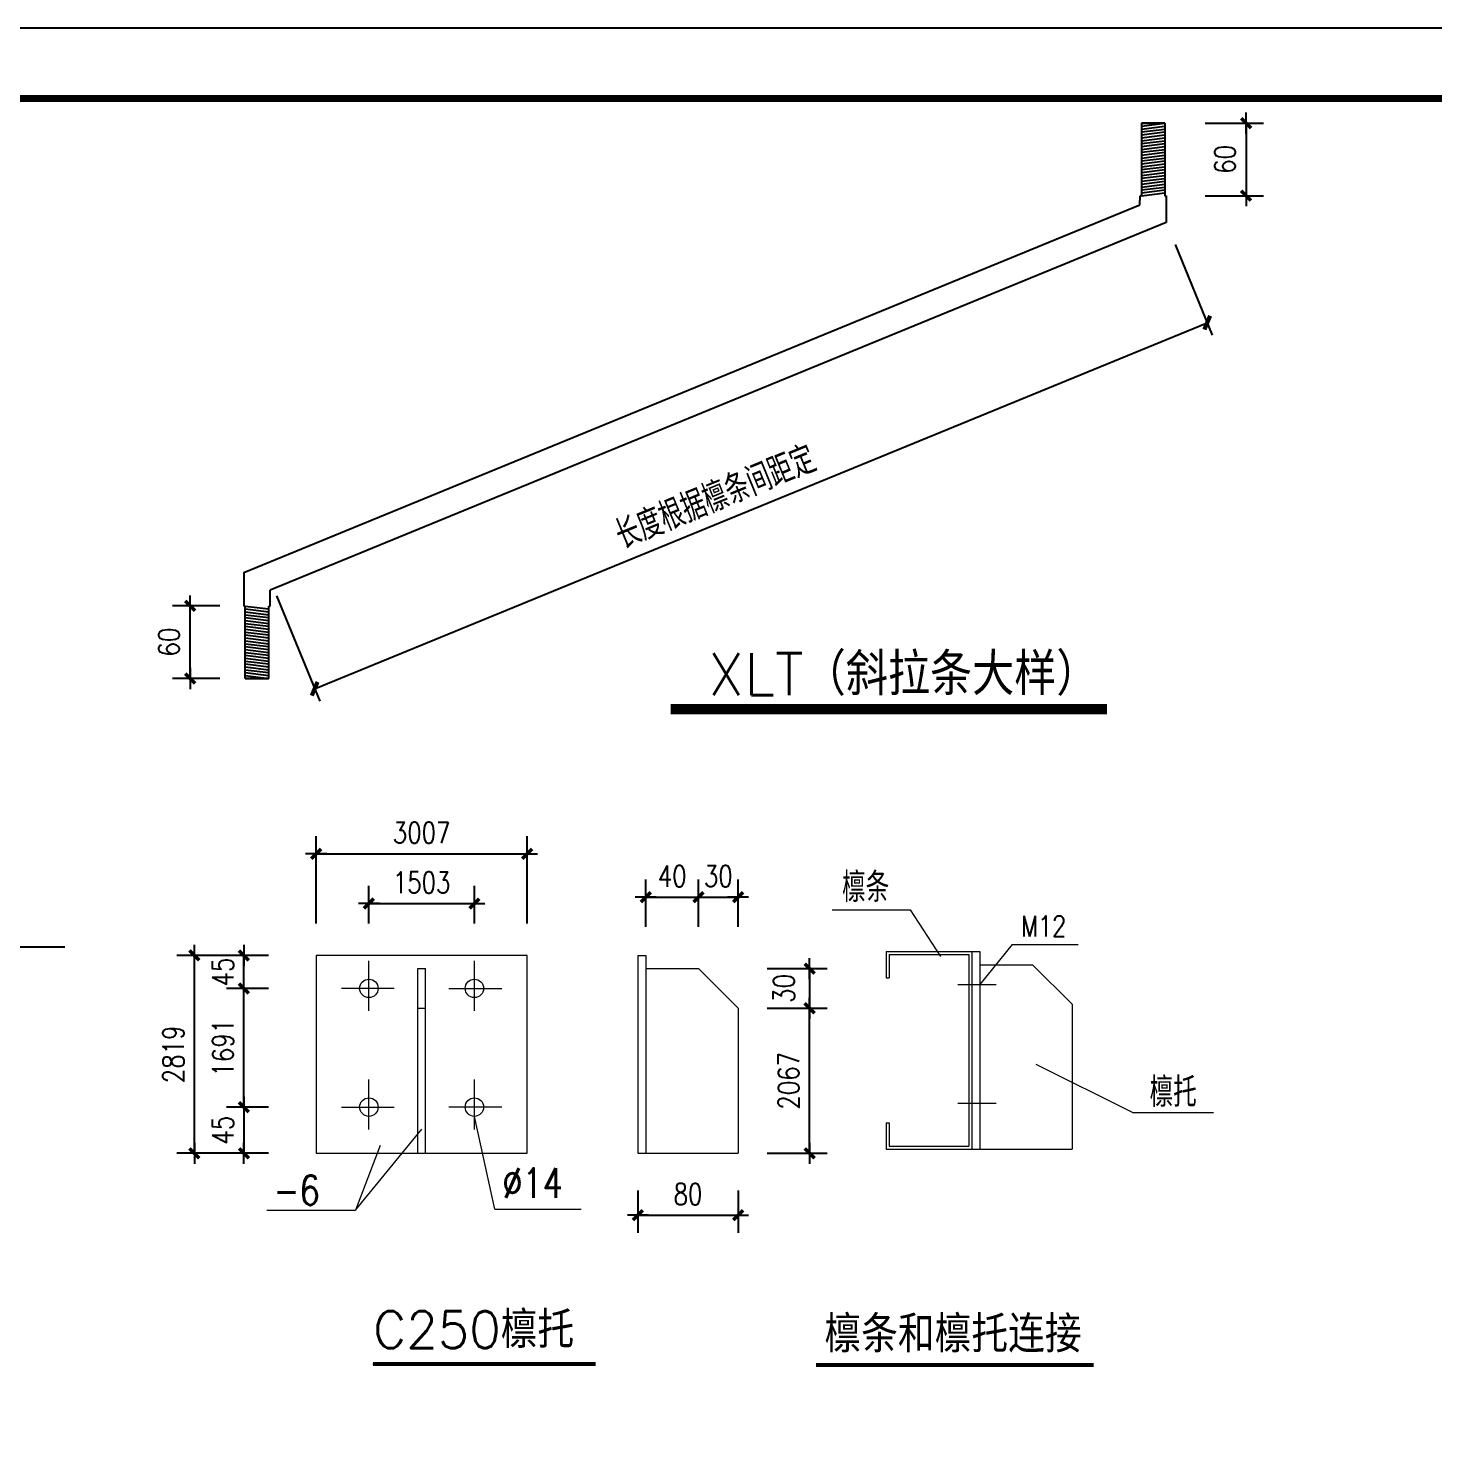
# Model space of a CAD drawing. Extents: x 37237700 to 37865026, y 138877 to 347670.
# Drawn here: x 37813690 to 37833723, y 188976 to 209089 of the extents above; entities that cross this region are included whole.
import ezdxf

# ---------------------------------------------------------------- set-up
doc = ezdxf.new("R2010")
doc.units = 0
doc.header["$LTSCALE"] = 1000
doc.header["$MEASUREMENT"] = 0
doc.linetypes.add('CENTER', pattern=[2, 1.25, -0.25, 0.25, -0.25])
doc.layers.get('0').update_dxf_attribs({"linetype": 'CONTINUOUS'})
doc.layers.get('DEFPOINTS').update_dxf_attribs({"linetype": 'CONTINUOUS'})
for name, color, linetype in [('DIANH', 6, 'CENTER'), ('GREEN', 3, 'CONTINUOUS'), ('PUB_DIM', 3, 'CONTINUOUS'), ('PUB_TITLE', 4, 'CONTINUOUS'), ('RED', 1, 'CONTINUOUS'), ('YELLOW', 2, 'CONTINUOUS'), ('标注', 4, 'CONTINUOUS')]:
    doc.layers.add(name, color=color, linetype=linetype)
doc.styles.add('DIM_FONT', font='SIMPLEX.shx', dxfattribs={"width": 0.8})
doc.styles.add('DIM_FONT_T3', font='SIMPLEX.shx', dxfattribs={"width": 0.8})
doc.styles.add('中西', font='romans.shx', dxfattribs={"width": 0.8, "height": 350, "bigfont": 'hztxt.shx'})
doc.dimstyles.new('DIMN', dxfattribs={"dimtxt": 300, "dimasz": 1, "dimexe": 250, "dimexo": 300, "dimgap": 150, "dimtad": 1, "dimdec": 0, "dimzin": 0, "dimdsep": 46, "dimtxsty": 'DIM_FONT', "dimblk": '_DIMX', "dimcen": 0.09, "dimclrt": 7, "dimadec": 0, "dimazin": 0, "dimtfac": 1, "dimtdec": 0, "dimtix": 1, "dimtmove": 2, "dimatfit": 3, "dimldrblk": '_DIMX', "dimfxl": 1, "dimtolj": 1, "dimtzin": 0, "dimarcsym": 0})
doc.dimstyles.new('DIMN$TCH&&100', dxfattribs={"dimtxt": 300, "dimasz": 1, "dimexe": 250, "dimexo": 300, "dimgap": 150, "dimtad": 1, "dimdec": 0, "dimzin": 0, "dimdsep": 46, "dimtxsty": 'DIM_FONT_T3', "dimblk": '_DIMX', "dimcen": 0.09, "dimclrt": 7, "dimadec": 0, "dimazin": 0, "dimtfac": 1, "dimtdec": 0, "dimtix": 1, "dimtmove": 2, "dimatfit": 3, "dimldrblk": '_DIMX', "dimfxl": 1, "dimtolj": 1, "dimtzin": 0, "dimarcsym": 0})

# ---------------------------------------------------------------- blocks, each defined once
blk = doc.blocks.new('_DIMX')
blk.add_line((-150, 0), (150, 0))
at = {"const_width": 50}
blk.add_lwpolyline([(-70, -70), (70, 70)], dxfattribs=at)
blk = doc.blocks.new('*D49')
at = {"layer": 'DEFPOINTS', "color": 0}
for p in [(37830164, 207736), (37830164, 206702), (37831048, 206702)]:
    blk.add_point(p, dxfattribs=at)
at = {"layer": 'PUB_DIM', "color": 0, "lineweight": -2}
for p, q in [((37830464, 207736), (37831298, 207736)), ((37831048, 207735), (37831048, 206703)), ((37830464, 206702), (37831298, 206702))]:
    blk.add_line(p, q, dxfattribs=at)
for p, rotation in [((37831048, 207736), 90), ((37831048, 206702), 270)]:
    blk.add_blockref('_DIMX', p, dxfattribs=dict(at, rotation=rotation))
at = {"layer": 'PUB_DIM', "color": 7, "insert": (37830748, 207219), "char_height": 300, "attachment_point": 5, "rotation": 90, "style": 'DIM_FONT'}
blk.add_mtext('\\A1;60', dxfattribs=at)
blk = doc.blocks.new('*D50')
at = {"layer": 'DEFPOINTS', "color": 0}
for p in [(37816764, 195877), (37817416, 195877), (37817416, 195407)]:
    blk.add_point(p, dxfattribs=at)
at = {"layer": 'PUB_DIM', "color": 0, "lineweight": -2}
for p, q in [((37817116, 195877), (37816514, 195877)), ((37816764, 195878), (37816764, 195879)), ((37816764, 195407), (37816764, 195877)), ((37817116, 195407), (37816514, 195407)), ((37816764, 195406), (37816764, 195405))]:
    blk.add_line(p, q, dxfattribs=at)
for p, rotation in [((37816764, 195877), 270), ((37816764, 195407), 90)]:
    blk.add_blockref('_DIMX', p, dxfattribs=dict(at, rotation=rotation))
at = {"layer": 'PUB_DIM', "color": 7, "insert": (37816464, 195642), "char_height": 300, "attachment_point": 5, "rotation": 90, "style": 'DIM_FONT'}
blk.add_mtext('\\A1;45', dxfattribs=at)
blk = doc.blocks.new('_ArchTick')
at = {"color": 0, "linetype": 'ByBlock', "const_width": 0.4}
blk.add_lwpolyline([(-0.5, -0.5), (0.5, 0.5)], dxfattribs=at)
blk = doc.blocks.new('*D51')
at = {"layer": 'DEFPOINTS', "color": 0}
for p in [(37815998, 200858), (37816722, 200858), (37816722, 199823)]:
    blk.add_point(p, dxfattribs=at)
at = {"layer": 'PUB_DIM', "color": 0, "lineweight": -2}
for p, q in [((37816422, 200858), (37815748, 200858)), ((37815998, 199824), (37815998, 200857)), ((37816422, 199823), (37815748, 199823))]:
    blk.add_line(p, q, dxfattribs=at)
for p, rotation in [((37815998, 200858), 90), ((37815998, 199823), 270)]:
    blk.add_blockref('_DIMX', p, dxfattribs=dict(at, rotation=rotation))
at = {"layer": 'PUB_DIM', "color": 7, "insert": (37815698, 200341), "char_height": 300, "attachment_point": 5, "rotation": 90, "style": 'DIM_FONT'}
blk.add_mtext('\\A1;60', dxfattribs=at)
blk = doc.blocks.new('*D52')
at = {"layer": 'DEFPOINTS', "color": 0}
for p in [(37817416, 193716), (37816764, 193058), (37817416, 193058)]:
    blk.add_point(p, dxfattribs=at)
at = {"layer": 'PUB_DIM', "color": 0, "lineweight": -2}
for p, q in [((37817116, 193716), (37816514, 193716)), ((37816764, 193717), (37816764, 193718)), ((37816764, 193716), (37816764, 193058)), ((37817116, 193058), (37816514, 193058)), ((37816764, 193057), (37816764, 193056))]:
    blk.add_line(p, q, dxfattribs=at)
for p, rotation in [((37816764, 193716), 270), ((37816764, 193058), 90)]:
    blk.add_blockref('_DIMX', p, dxfattribs=dict(at, rotation=rotation))
at = {"layer": 'PUB_DIM', "color": 7, "insert": (37816464, 193387), "char_height": 300, "attachment_point": 5, "rotation": 90, "style": 'DIM_FONT'}
blk.add_mtext('\\A1;45', dxfattribs=at)
blk = doc.blocks.new('*D54')
at = {"layer": 'DEFPOINTS', "color": 0}
for p in [(37823808, 196707), (37823244, 195986), (37823808, 195986)]:
    blk.add_point(p, dxfattribs=at)
at = {"layer": 'PUB_DIM', "color": 0, "lineweight": -2}
for p, q in [((37823244, 196286), (37823244, 196957)), ((37823808, 196286), (37823808, 196957)), ((37823243, 196707), (37823242, 196707)), ((37823244, 196707), (37823808, 196707)), ((37823809, 196707), (37823810, 196707))]:
    blk.add_line(p, q, dxfattribs=at)
blk.add_blockref('_DIMX', (37823244, 196707), dxfattribs=at)
at = {"layer": 'PUB_DIM', "color": 0, "lineweight": -2, "rotation": 180}
blk.add_blockref('_DIMX', (37823808, 196707), dxfattribs=at)
at = {"layer": 'PUB_DIM', "color": 7, "insert": (37823526, 197007), "char_height": 300, "attachment_point": 5, "style": 'DIM_FONT'}
blk.add_mtext('\\A1;30', dxfattribs=at)
blk = doc.blocks.new('*D55')
at = {"layer": 'DEFPOINTS', "color": 0}
for p in [(37823924, 195689), (37823924, 195125), (37824827, 195125)]:
    blk.add_point(p, dxfattribs=at)
at = {"layer": 'PUB_DIM', "color": 0, "lineweight": -2}
for p, q in [((37824224, 195689), (37825077, 195689)), ((37824827, 195688), (37824827, 195126)), ((37824224, 195125), (37825077, 195125))]:
    blk.add_line(p, q, dxfattribs=at)
for p, rotation in [((37824827, 195689), 90), ((37824827, 195125), 270)]:
    blk.add_blockref('_DIMX', p, dxfattribs=dict(at, rotation=rotation))
at = {"layer": 'PUB_DIM', "color": 7, "insert": (37824460, 195407), "char_height": 300, "attachment_point": 5, "rotation": 90, "style": 'DIM_FONT'}
blk.add_mtext('\\A1;30', dxfattribs=at)

msp = doc.modelspace()

# ---------------------------------------------------------------- linework, layer by layer
at = {"layer": 'DIANH', "lineweight": 15}
for p, q in [((37818545.6, 195086.3), (37818545.6, 195802.3)), ((37820049.1, 195086.3), (37820049.1, 195802.3)), ((37818908, 195407.3), (37818156.3, 195407.3)), ((37819686.6, 195407.3), (37820438.4, 195407.3)), ((37826939.1, 195463.8), (37827486.7, 195463.8)), ((37818545.6, 193394.9), (37818545.6, 194110.9)), ((37820049.1, 193394.9), (37820049.1, 194110.9)), ((37818156.3, 193716), (37818908, 193716)), ((37820438.4, 193716), (37819686.6, 193716)), ((37826939.1, 193772.4), (37827486.7, 193772.4))]:
    msp.add_line(p, q, dxfattribs=at)
at = {"layer": 'GREEN', "lineweight": 15}
for p, q in [((37825147.4, 196527.5), (37826261.2, 196527.5)), ((37826261.2, 196527.5), (37826694, 195863)), ((37827715.8, 196035.3), (37827253, 195463.8)), ((37827715.8, 196035.3), (37828653.1, 196035.3)), ((37829428.8, 193637.9), (37828054.5, 194324.3)), ((37820339.7, 192263.5), (37820049.1, 193584.4)), ((37829428.8, 193637.9), (37830581.5, 193637.9)), ((37818353.6, 192248.4), (37819299.9, 193403.7)), ((37818706.2, 193169.1), (37818353.6, 192248.4)), ((37817092.9, 192248.4), (37818353.6, 192248.4)), ((37820339.7, 192263.5), (37821571.7, 192263.5))]:
    msp.add_line(p, q, dxfattribs=at)
at = {"layer": 'PUB_TITLE'}
msp.add_lwpolyline([(37790725.6, 167088.5), (37865025.6, 167088.5), (37865025.6, 209088.5), (37790725.6, 209088.5)], close=True, dxfattribs=at)
at = {"layer": 'PUB_TITLE', "const_width": 100}
msp.add_lwpolyline([(37793225.6, 168088.5), (37864025.6, 168088.5), (37864025.6, 208088.5), (37793225.6, 208088.5)], close=True, dxfattribs=at)
at = {"layer": 'RED'}
for p, q in [((37829555.8, 207736.3), (37829555.3, 206702.3)), ((37829555.7, 207610.2), (37829891.4, 207651.2)), ((37829555.7, 207568.9), (37829891.4, 207610)), ((37829555.7, 207527.6), (37829891.4, 207568.7)), ((37829891.4, 207736.2), (37829555.8, 207736.3)), ((37829555.8, 207736.3), (37829891.4, 207736.2)), ((37829555.8, 207692.7), (37829891.4, 207733.8)), ((37829555.8, 207651.4), (37829891.4, 207692.5)), ((37829891.4, 207736.2), (37829890.9, 206702.1)), ((37829555.6, 207403.8), (37829891.3, 207444.9)), ((37829555.6, 207362.6), (37829891.3, 207403.6)), ((37829555.6, 207362.6), (37829891.3, 207403.6)), ((37829555.6, 207321.3), (37829891.3, 207362.4)), ((37829555.7, 207486.4), (37829891.3, 207527.4)), ((37829555.7, 207445.1), (37829891.3, 207486.2)), ((37829555.5, 207238.8), (37829891.2, 207279.8)), ((37829555.5, 207197.5), (37829891.2, 207238.6)), ((37829555.5, 207156.2), (37829891.2, 207197.3)), ((37829555.5, 207115), (37829891.1, 207156)), ((37829555.6, 207280), (37829891.2, 207321.1)), ((37829555.4, 207032.4), (37829891.1, 207073.5)), ((37829555.4, 206991.2), (37829891.1, 207032.3)), ((37829555.4, 206949.9), (37829891.1, 206991)), ((37829555.5, 207073.7), (37829891.1, 207114.8)), ((37829555.3, 206826.1), (37829891, 206867.2)), ((37829555.3, 206784.8), (37829891, 206825.9)), ((37829555.3, 206743.6), (37829891, 206784.7)), ((37829555.4, 206908.6), (37829891, 206949.7)), ((37829555.4, 206867.4), (37829891, 206908.5)), ((37816762.1, 201333), (37829535.7, 206570.2)), ((37829535.7, 206570.2), (37829536.1, 206702.3)), ((37829555.3, 206702.3), (37829536.1, 206702.3)), ((37829555.3, 206702.3), (37829890.9, 206743.4)), ((37829890.9, 206702.1), (37829910.1, 206702.1)), ((37829910.1, 206702.1), (37829909.6, 206319.3)), ((37829909.6, 206319.3), (37817136.3, 201082.1)), ((37816762.1, 201333), (37816762.5, 200855.8)), ((37817136.5, 200855.9), (37817136.3, 201082.1)), ((37816781.7, 200855.8), (37816762.5, 200855.8)), ((37816781.7, 200855.8), (37817117.3, 200814.7)), ((37816782.2, 199821.7), (37816781.7, 200855.8)), ((37816781.7, 200814.5), (37817117.4, 200773.4)), ((37816781.7, 200773.2), (37817117.4, 200732.1)), ((37816781.7, 200732), (37817117.4, 200690.9)), ((37817117.8, 199821.9), (37817117.3, 200855.9)), ((37817117.3, 200855.9), (37817136.5, 200855.9)), ((37816781.8, 200690.7), (37817117.4, 200649.6)), ((37816781.8, 200649.4), (37817117.4, 200608.3)), ((37816781.8, 200608.2), (37817117.5, 200567.1)), ((37816781.8, 200566.9), (37817117.5, 200525.8)), ((37816781.8, 200525.6), (37817117.5, 200484.5)), ((37816781.9, 200484.4), (37817117.5, 200443.3)), ((37816781.9, 200443.1), (37817117.5, 200402)), ((37816781.9, 200401.8), (37817117.6, 200360.7)), ((37816781.9, 200360.6), (37817117.6, 200319.5)), ((37816781.9, 200319.3), (37817117.6, 200278.2)), ((37816782, 200278), (37817117.6, 200236.9)), ((37816782, 200236.8), (37817117.7, 200195.7)), ((37816782, 200195.5), (37817117.7, 200154.4)), ((37816782, 200195.5), (37817117.7, 200154.4)), ((37816782, 200154.2), (37817117.7, 200113.1)), ((37816782.1, 200113), (37817117.7, 200071.9)), ((37816782.1, 200071.7), (37817117.7, 200030.6)), ((37816782.1, 200030.4), (37817117.8, 199989.3)), ((37816782.1, 199989.2), (37817117.8, 199948.1)), ((37816782.1, 199947.9), (37817117.8, 199906.8)), ((37816782.2, 199906.6), (37817117.8, 199865.5)), ((37816782.2, 199865.4), (37817117.8, 199824.3)), ((37816782.2, 199821.7), (37817117.8, 199821.9)), ((37817117.8, 199821.9), (37816782.2, 199821.7))]:
    msp.add_line(p, q, dxfattribs=at)
at = {"layer": 'RED', "lineweight": 15}
for p, q in [((37822847.1, 199386.8), (37829064.9, 199386.8)), ((37825918.8, 195933.6), (37827140.3, 195933.6)), ((37825918.8, 195933.6), (37825918.8, 195557.7)), ((37827140.3, 195933.6), (37827253, 195933.6)), ((37827140.3, 195933.6), (37827140.3, 193114.7)), ((37827253, 195933.6), (37827253, 193114.7)), ((37820800.8, 195877.1), (37817793.9, 195877.1)), ((37817793.9, 195877.1), (37817793.9, 193058.2)), ((37820800.8, 193058.2), (37820800.8, 195877.1)), ((37822379.3, 195877.1), (37822492.1, 195877.1)), ((37822379.3, 195877.1), (37822379.3, 193058.2)), ((37822492.1, 195877.1), (37822492.1, 193058.2)), ((37825962, 195890.4), (37827097.1, 195890.4)), ((37825962, 195890.4), (37825962, 195557.7)), ((37827097.1, 195890.4), (37827097.1, 193157.9)), ((37827253, 195745.7), (37828004.7, 195745.7)), ((37828004.7, 195745.7), (37828568.5, 195181.9)), ((37819241, 195689.2), (37819353.7, 195689.2)), ((37819241, 193058.2), (37819241, 195689.2)), ((37819353.7, 193058.2), (37819353.7, 195689.2)), ((37822492.1, 195689.2), (37823243.8, 195689.2)), ((37823243.8, 195689.2), (37823807.5, 195125.4)), ((37825918.8, 195557.7), (37825962, 195557.7)), ((37819241, 195125.4), (37819353.7, 195125.4)), ((37823807.5, 195125.4), (37823807.5, 193058.2)), ((37828568.5, 195181.9), (37828568.5, 193114.7)), ((37825918.8, 193490.5), (37825962, 193490.5)), ((37825918.8, 193490.5), (37825918.8, 193114.7)), ((37825962, 193490.5), (37825962, 193157.9)), ((37825918.8, 193114.7), (37827140.3, 193114.7)), ((37825962, 193157.9), (37827097.1, 193157.9)), ((37827140.3, 193114.7), (37828568.5, 193114.7)), ((37817793.9, 193058.2), (37820800.8, 193058.2)), ((37822379.3, 193058.2), (37823807.5, 193058.2)), ((37818602.1, 190055), (37821777, 190055)), ((37824919.3, 190041), (37828874.1, 190041))]:
    msp.add_line(p, q, dxfattribs=at)
at = {"layer": 'RED', "const_width": 144}
msp.add_lwpolyline([(37822847.1, 199386.8), (37829064.9, 199386.8)], dxfattribs=at)
at = {"layer": 'RED', "lineweight": 15}
for centre in [(37818545.6, 195407.3), (37820049.1, 195407.3), (37818545.6, 193716), (37820049.1, 193716)]:
    msp.add_circle(centre, 131.5, dxfattribs=at)
at = {"layer": 'YELLOW'}
msp.add_line((37811969.6, 195999.4), (37814211.9, 195999.4), dxfattribs=at)
at = {"layer": 'YELLOW', "const_width": 55.1}
for points in [[(37818602.1, 190055), (37821777, 190055)], [(37824919.3, 190041), (37828874.1, 190041)]]:
    msp.add_lwpolyline(points, dxfattribs=at)
at = {"layer": '标注'}
for p, q in [((37830038.3, 206005.4), (37830566.6, 204716.9)), ((37817772.5, 199677), (37830494.4, 204893.1)), ((37817229.3, 201001.9), (37817844.7, 199500.9))]:
    msp.add_line(p, q, dxfattribs=at)

# ---------------------------------------------------------------- block references
at = {"layer": '标注', "xscale": 150.0000000077157, "yscale": 150.0000000077157, "zscale": 150.0000000077157}
for p, rotation in [((37830494.4, 204893.1), 22.29394787795311), ((37817772.5, 199677), 202.2939478779531)]:
    msp.add_blockref('_ArchTick', p, dxfattribs=dict(at, rotation=rotation))

# ---------------------------------------------------------------- texts
at = {"style": '中西'}
for s, height, p in [('XLT（斜拉条大样）', 600, (37823380.6, 199586)), ('C250檩托', 523.6, (37818607.1, 190283)), ('檩条和檩托连接', 523.6, (37825038.5, 190219.7))]:
    msp.add_text(s, height=height, dxfattribs=at).set_placement(p)
at = {"layer": '标注', "style": '中西', "width": 0.8}
for s, height, p in [('檩条', 420, (37825290.3, 196638.2)), ('M12', 294, (37827839.5, 196148.2)), ('檩托', 420, (37829672.9, 193719.2)), ('-6', 420, (37817183.8, 192320.6)), ('%%c14', 420, (37820447.3, 192424.8))]:
    msp.add_text(s, height=height, dxfattribs=at).set_placement(p)
at = {"layer": '标注', "insert": (37823483.2, 202410.6), "char_height": 420, "attachment_point": 5, "rotation": 22.29395, "style": '中西'}
msp.add_mtext('长度根据檩条间距定', dxfattribs=at)

# ---------------------------------------------------------------- dimensions: what is measured, and where the dimension line sits
at = {"layer": 'PUB_DIM'}
for base, p1, p2, angle, text, picture, middle in [((37831047.9, 206702.1), (37830164, 207736.2), (37830164, 206702.1), 90, '60', '*D49', (37830747.9, 207219.1)), ((37815998.1, 200857.5), (37816721.7, 199823.5), (37816721.7, 200857.5), 270, '60', '*D51', (37815698.1, 200340.5)), ((37816764.4, 195877.1), (37817415.6, 195407.3), (37817415.6, 195877.1), 90, '45', '*D50', (37816464.4, 195642.2)), ((37816764.4, 193058.2), (37817415.6, 193716), (37817415.6, 193058.2), 90, '45', '*D52', (37816464.4, 193387.1))]:
    dim = msp.add_linear_dim(base=base, p1=p1, p2=p2, angle=angle, text=text, dimstyle='DIMN', dxfattribs=at)
    dim.commit()
    dim.dimension.update_dxf_attribs({"geometry": picture, "text_midpoint": middle})
for p1, p2, distance in [((37817793.9, 196034.6), (37820800.8, 196034.6), 1290.6), ((37818545.6414, 196034.6412), (37820049.0564, 196034.6412), 582.2084), ((37817415.6, 193058.2), (37817415.6, 195877.1), 1357.4), ((37817415.6, 193716), (37817415.6, 195407.3), 651.2), ((37823924, 193058.2), (37823924, 195125.4), -902.9)]:
    msp.add_aligned_dim(p1=p1, p2=p2, distance=distance, dimstyle='DIMN$TCH&&100', dxfattribs=at).render()
for base, p1, p2, text in [((37823243.8, 196707.1), (37822492.1, 195986.4), (37823243.8, 195986.4), '40'), ((37823807.5, 192176.2), (37822379.3, 192826.1), (37823807.5, 192826.1), '80')]:
    msp.add_linear_dim(base=base, p1=p1, p2=p2, text=text, dimstyle='DIMN', dxfattribs=at).render()
dim = msp.add_linear_dim(base=(37823807.5, 196707.1), p1=(37823243.8, 195986.4), p2=(37823807.5, 195986.4), text='30', dimstyle='DIMN', dxfattribs=at)
dim.commit()
dim.dimension.update_dxf_attribs({"geometry": '*D54', "text_midpoint": (37823525.7, 197007.1)})
dim = msp.add_linear_dim(base=(37824827, 195125.4), p1=(37823924, 195689.2), p2=(37823924, 195125.4), angle=90, text='30', dimstyle='DIMN', dxfattribs=at)
dim.commit()
dim.dimension.update_dxf_attribs({"geometry": '*D55', "text_midpoint": (37824460.1, 195407.3), "dimtype": 128})

doc.saveas('drawing.dxf')
